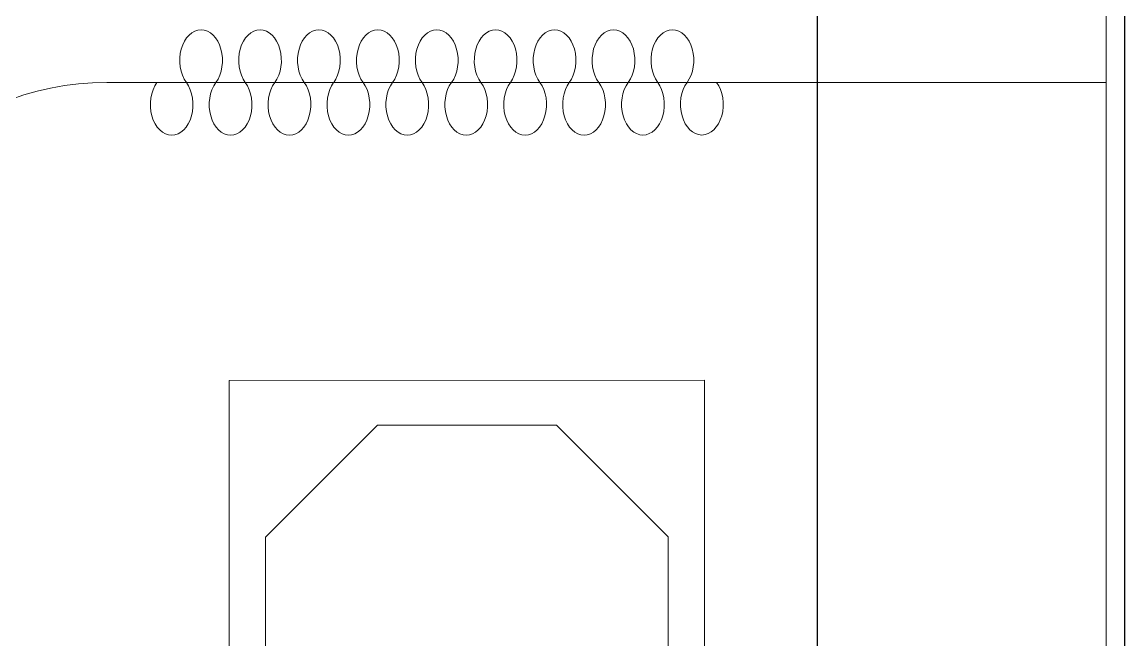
# Model space of a CAD drawing. Header units: metres. Extents: x -18745 to 220762, y -1579758 to -1356048.
# Drawn here: x 157341 to 159313, y -1409524 to -1408420 of the extents above; entities that cross this region are included whole.
import ezdxf

# ---------------------------------------------------------------- set-up
doc = ezdxf.new("R2010")
doc.units = ezdxf.units.M
doc.layers.get('0').update_dxf_attribs({"lineweight": 0})
doc.layers.add('A-100 - Copy$0$axes', color=8, linetype='Continuous')
for name, color, linetype, lineweight in [('A-100 - Copy$0$Medical Equipment and Furniture', 8, 'Continuous', 0), ('A-100 - Copy$0$Medical Equipment and Furniture1', 8, 'Continuous', 5), ('A-100 - Copy$0$Walls', 8, 'Continuous', 0)]:
    doc.layers.add(name, color=color, linetype=linetype, lineweight=lineweight)

# ---------------------------------------------------------------- blocks, each defined once
blk = doc.blocks.new('A-100 - Copy$0$HF16786E-P')
at = {"layer": 'A-100 - Copy$0$Medical Equipment and Furniture1'}
for p, q in [((0, 0.425), (-2.14, 0.425)), ((-2.14, 0.425), (-2.14, -0.425)), ((-1.86, 0.36), (-2.06, 0.16)), ((-0.28, 0.36), (-1.86, 0.36)), ((-2.06, 0.16), (-2.06, -0.16)), ((-2.06, -0.16), (-1.86, -0.36)), ((-1.86, -0.36), (-0.28, -0.36)), ((-2.14, -0.425), (0, -0.425))]:
    blk.add_line(p, q, dxfattribs=at)
blk = doc.blocks.new('A-100 - Copy$0$CURTAIN')
for centre, start, end in [((-0.3386, 0.0395), 313.5684, 226.4316), ((-0.1881, 0.0395), 313.5684, 226.4316), ((-0.0376, 0.0395), 313.5684, 226.4316), ((0.1129, 0.0395), 313.5684, 226.4316), ((0.2633, 0.0395), 313.5684, 226.4316), ((0.4138, 0.0395), 313.5684, 226.4316), ((0.5643, 0.0395), 313.5684, 226.4316), ((0.7148, 0.0395), 313.5684, 226.4316), ((0.8653, 0.0395), 313.5684, 226.4316), ((0.0376, -0.0395), 133.5684, 46.4316), ((0.1881, -0.0395), 133.5684, 46.4316), ((0.3386, -0.0395), 133.5684, 46.4316), ((0.4891, -0.0395), 133.5684, 46.4316), ((0.6396, -0.0395), 133.5684, 46.4316), ((0.79, -0.0395), 133.5684, 46.4316), ((0.9405, -0.0395), 133.5684, 46.4316), ((-0.4138, -0.0395), 133.5684, 46.4316), ((-0.2633, -0.0395), 133.5684, 46.4316), ((-0.1129, -0.0395), 133.5684, 46.4316)]:
    blk.add_arc(centre, 0.0546, start, end)
blk = doc.blocks.new('A-100 - Copy')
at = {"layer": 'A-100 - Copy$0$axes'}
for p, q in [((158763.3, -1477297.4, 0), (158763.3, -1391762.7, 0)), ((159313.3, -1477297.4, 0), (159313.3, -1391762.7, 0))]:
    blk.add_line(p, q, dxfattribs=at)
at = {"layer": 'A-100 - Copy$0$Medical Equipment and Furniture'}
blk.add_line((157493.1, -1408527.7, 0), (159280, -1408527.7, 0), dxfattribs=at)
blk.add_arc((157493.1, -1409027.7, 0), 500, 90, 180, dxfattribs=at)
at = {"layer": 'A-100 - Copy$0$Walls'}
blk.add_line((159280, -1407230.6, 0), (159280, -1411222.7, 0), dxfattribs=at)
at = {"layer": 'A-100 - Copy$0$Medical Equipment and Furniture', "extrusion": (-6.38299e-11, 1.26698e-09, -1), "xscale": 699.9999999767327, "yscale": 1000, "zscale": 1000, "rotation": 359.9859298881509}
blk.add_blockref('A-100 - Copy$0$CURTAIN', (-158267.1, -1408527.7, 0), dxfattribs=at)
at = {"layer": 'A-100 - Copy$0$Medical Equipment and Furniture', "xscale": 1000, "yscale": 1000, "zscale": 1000, "rotation": 270.0149936594165}
blk.add_blockref('A-100 - Copy$0$HF16786E-P', (158137.1, -1411200.4, 0), dxfattribs=at)

msp = doc.modelspace()

# ---------------------------------------------------------------- block references
msp.add_blockref('A-100 - Copy', (0, 0))

doc.saveas('drawing.dxf')
